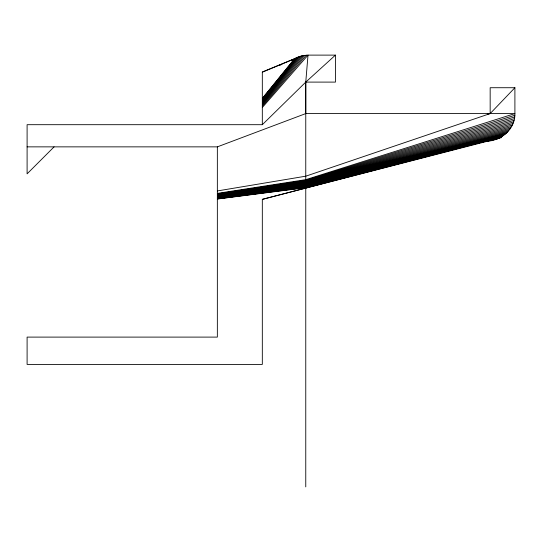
<?xml version="1.0" encoding="UTF-8"?>
<svg xmlns="http://www.w3.org/2000/svg" width="542" height="542" viewBox="0 0 542 542"><rect width="100%" height="100%" fill="white"/><g stroke="black" fill="none" stroke-linecap="round" stroke-linejoin="round"><path stroke-width="0.81" d="M27.1 146.862L217.349 146.862L305.763 113.583L305.763 82.099L308.012 55.115L335.444 55.115L335.444 82.099L305.763 82.099L262.321 124.694L27.1 124.694L27.1 173.847L54.085 146.862M485.849 141.293C500.822 141.15 515.361 129.247 514.9 113.583L514.9 87.723L490.164 87.723L490.164 113.583L305.763 176.191L217.349 190.94M262.321 99.538L296.521 57.682L302.951 55.596L308.012 55.115L262.321 107.506M262.321 100.453L298.08 57.012M262.321 101.456L299.672 56.436M262.321 102.533L301.298 55.961L262.321 72.208M262.321 103.691L302.951 55.596L299.048 57.228M262.321 104.904L304.631 55.331M262.321 106.185L306.318 55.169M514.9 87.723L490.164 113.583L487.685 114.105M335.444 55.115L305.763 82.099L305.763 486.885M296.521 57.682L295.011 58.455L262.321 98.495L294.55 58.726L262.321 71.971L262.321 124.694M279.516 65.386L281.86 64.403M291.237 60.487L295.918 58.529M514.846 115.277L305.763 180.344L217.349 193.86M514.69 116.964L305.763 181.021L217.349 194.341M495.449 139.199L501.404 137.648L500.666 137.356L490.679 140.419L262.321 199.354L262.321 364.414L27.1 364.414L27.1 337.104L217.349 337.104L217.349 146.862M514.419 118.644L305.763 181.678L217.349 194.802M514.053 120.297L305.763 182.315L217.349 195.249M513.579 121.923L305.763 182.932L217.349 195.682M513.003 123.515L305.763 183.521L217.349 196.102M512.332 125.073L305.763 184.09L217.349 196.502M511.56 126.584L305.763 184.626L217.349 196.875M510.699 128.041L305.763 185.134L217.349 197.234M509.744 129.443L305.763 185.608L217.349 197.573M508.708 130.785L305.763 186.055L217.349 197.884M507.583 132.058L305.763 186.462L217.349 198.169M506.391 133.257L305.763 186.827L217.349 198.426M505.117 134.375L305.763 187.159L217.349 198.663M503.775 135.419L305.763 187.451L217.349 198.867M262.321 199.354L500.666 137.356M491.296 140.358L497.847 138.677M483.376 141.835L493.85 139.551M500.713 136.679L502.373 136.367L305.763 187.701L217.349 199.043M217.349 193.379L305.763 179.653L514.9 113.583L305.763 113.583"/></g></svg>
